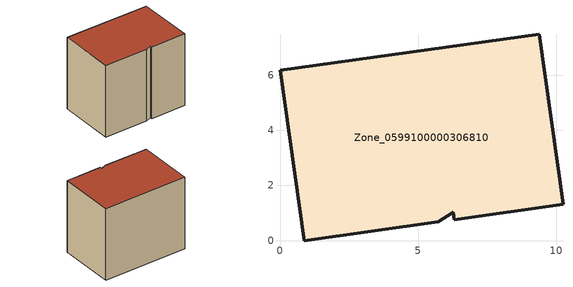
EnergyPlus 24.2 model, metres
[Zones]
Zone_0599100000306810
 floor ground (C_G): 0,6.17 9.38,7.48 10.25,1.32 6.32,0.77 6.28,1.02 5.74,0.68 0.87,0 z0
 wall outside (C_F): 9.38,7.48 0,6.17 0.87,0 5.74,0.68 6.28,1.02 6.32,0.77 10.25,1.32 9.38,7.48 z0:8.15
 roof outside (C_R): 6.28,1.02 6.32,0.77 10.25,1.32 9.38,7.48 0,6.17 0.87,0 5.74,0.68 z8.15
[BUILDING]
Pand.0599100000306810: North Axis=0; Terrain=City; Loads Convergence Tolerance Value=0.04; Temperature Convergence Tolerance Value=0.4; Solar Distribution=FullExterior; Maximum Number of Warmup Days=25; Minimum Number of Warmup Days=1
[Site:Location]
Rotterdam.The.Hague.AP_ZH_NLD Design_Conditions: Latitude=51.96; Longitude=4.45; Time Zone=1; Elevation=-4.5
[SITE:GROUNDTEMPERATURE:BUILDINGSURFACE]
18, 18, 18, 18, 18, 18, 18, 18, 18, 18, 18, 18
[MATERIAL] Thermal Absorptance=0.9; Solar Absorptance=0.7; Visible Absorptance=0.7
Name | Roughness | Thickness | Conductivity | Density | Specific Heat
G.TC.1975-1991 | MediumSmooth | 0.15 | 0.288461 | 540 | 1210
F.TC.1975-1991 | Rough | 0.3 | 0.230769 | 1920 | 840
R.TC.1975-1991 | MediumRough | 0.2 | 0.153846 | 1500 | 1000
[CONSTRUCTION]
C_G: G.TC.1975-1991
C_F: F.TC.1975-1991
C_R: R.TC.1975-1991
[ZONE]
Zone_0599100000306810: Type=1; Multiplier=1; Ceiling Height=Autocalculate; Volume=Autocalculate; Floor Area=autocalculate; Part of Total Floor Area=Yes
[ZONEINFILTRATION:DESIGNFLOWRATE]
Infil_Zone_0599100000306810: Zone or ZoneList or Space or SpaceList=Zone_0599100000306810; Schedule=AlwaysOn; Design Flow Rate Calculation Method=Flow/Area; Flow Rate per Floor Area=0.003; Constant Term Coefficient=1; Temperature Term Coefficient=0; Velocity Term Coefficient=0; Velocity Squared Term Coefficient=0
[HVACTEMPLATE:ZONE:IDEALLOADSAIRSYSTEM]
Zone_0599100000306810: Maximum Heating Supply Air Temperature=50; Minimum Cooling Supply Air Temperature=13; Maximum Heating Supply Air Humidity Ratio=0.0156; Minimum Cooling Supply Air Humidity Ratio=0.0077; Heating Limit=NoLimit; Cooling Limit=NoLimit; Dehumidification Control Type=ConstantSensibleHeatRatio; Cooling Sensible Heat Ratio=0.7; Dehumidification Setpoint=60; Humidification Control Type=None; Humidification Setpoint=30; Outdoor Air Method=None; Outdoor Air Flow Rate per Person=0.00944; Outdoor Air Flow Rate per Zone Floor Area=0; Outdoor Air Flow Rate per Zone=0; Demand Controlled Ventilation Type=None; Outdoor Air Economizer Type=NoEconomizer; Heat Recovery Type=None; Sensible Heat Recovery Effectiveness=0.7; Latent Heat Recovery Effectiveness=0.65
[ZONECONTROL:THERMOSTAT]
ThermostatControl_Zone_0599100000306810: Zone or ZoneList=Zone_0599100000306810; Control Type Schedule=DualSetpointControlType; Control 1=Thermostat_Zone_0599100000306810; Temperature Difference Between Cutout And Setpoint=0
[THERMOSTATSETPOINT:DUALSETPOINT]
Thermostat_Zone_0599100000306810: Heating Setpoint Temperature Schedule=HeatingSetpoint_Zone_0599100000306810; Cooling Setpoint Temperature Schedule=CoolingSetpoint_Zone_0599100000306810
[SCHEDULE:COMPACT]
HeatingSetpoint_Zone_0599100000306810: Through: 12/31, For: AllDays, Until: 24:00, 21
CoolingSetpoint_Zone_0599100000306810: Through: 12/31, For: AllDays, Until: 24:00, 24
DualSetpointControlType: Through: 12/31, For: AllDays, Until: 24:00, 4
AlwaysOn: Through: 12/31, For: AllDays, Until: 24:00, 1
